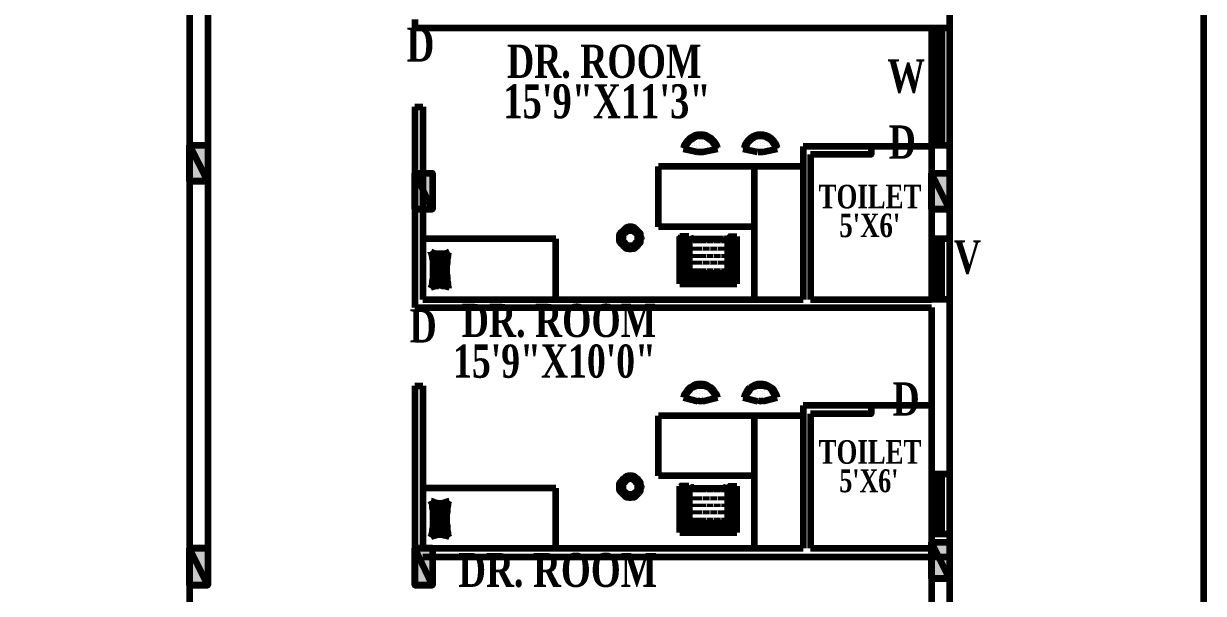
# Model space of a CAD drawing. Header units: inches. Extents: x -171 to -23, y 25 to 224.
# Drawn here: x -83.69 to -34.88, y 94.55 to 118.13 of the extents above; entities that cross this region are included whole.
import ezdxf

# ---------------------------------------------------------------- set-up
doc = ezdxf.new("R2010")
doc.units = ezdxf.units.IN
doc.header["$MEASUREMENT"] = 0
for name, color, linetype, lineweight in [('H', 7, 'CONTINUOUS', 100), ('P', 250, 'CONTINUOUS', 100), ('Text', 250, 'CONTINUOUS', 100)]:
    doc.layers.add(name, color=color, linetype=linetype, lineweight=lineweight)
doc.styles.get("Standard").update_dxf_attribs({"font": 'txt', "width": 0.75})

msp = doc.modelspace()

# ---------------------------------------------------------------- hatches: boundary and pattern name
at = {"layer": 'H', "linetype": 'Continuous'}
for points in [[(-76.062, 111.604), (-76.826, 113.101), (-76.826, 111.604), (-76.062, 111.604), (-76.826, 113.101), (-76.062, 113.101)], [(-66.775, 110.443), (-67.509, 111.94), (-67.509, 110.443), (-66.775, 110.443), (-67.509, 111.94), (-66.775, 111.94)], [(-45.391, 110.443), (-46.124, 111.94), (-46.124, 110.443), (-45.391, 110.443), (-46.124, 111.94), (-45.391, 111.94)], [(-45.391, 95.169), (-46.124, 96.666), (-46.124, 95.169), (-45.391, 95.169), (-46.124, 96.666), (-45.391, 96.666)], [(-76.062, 94.894), (-76.826, 96.421), (-76.826, 94.894), (-76.062, 94.894), (-76.826, 96.421), (-76.062, 96.421)], [(-76.062, 94.894), (-76.826, 96.421), (-76.826, 94.894), (-76.062, 94.894), (-76.826, 96.421), (-76.062, 96.421)], [(-66.775, 94.894), (-67.509, 96.421), (-67.509, 94.894), (-66.775, 94.894), (-67.509, 96.421), (-66.775, 96.421)], [(-66.775, 94.894), (-67.509, 96.421), (-67.509, 94.894), (-66.775, 94.894), (-67.509, 96.421), (-66.775, 96.421)]]:
    msp.add_hatch(color=1, dxfattribs=at).paths.add_polyline_path(points)

# ---------------------------------------------------------------- linework, layer by layer
at = {"layer": 'P', "color": 0, "linetype": 'Continuous'}
for points in [[(-34.882, 224.39), (-34.882, 24.693), (-170.763, 24.693), (-170.763, 224.39)], [(-45.391, 175.481), (-45.391, 95.169)], [(-76.826, 161.032), (-76.826, 87.195)], [(-76.062, 126.267), (-76.062, 113.101)], [(-67.509, 118.294), (-67.509, 117.958)], [(-67.509, 117.958), (-46.124, 117.958)], [(-46.124, 117.958), (-46.124, 106.716)], [(-46.124, 117.958), (-45.391, 117.958)], [(-45.849, 117.958), (-45.849, 113.101)], [(-45.849, 117.958), (-45.849, 116.278)], [(-45.697, 117.958), (-45.697, 113.101)], [(-45.697, 117.958), (-45.697, 116.278)], [(-67.509, 114.689), (-67.172, 114.689)], [(-67.509, 114.689), (-67.509, 106.716), (-67.509, 106.38)], [(-67.172, 114.689), (-67.172, 106.716)], [(-54.984, 112.979), (-55.014, 113.101), (-55.075, 113.192), (-55.167, 113.284), (-55.228, 113.376), (-55.35, 113.437), (-55.442, 113.498), (-55.564, 113.529), (-55.686, 113.529), (-55.808, 113.529), (-55.931, 113.498), (-56.022, 113.437), (-56.144, 113.376), (-56.205, 113.284), (-56.297, 113.192), (-56.358, 113.101), (-56.389, 112.979)], [(-55.045, 112.948), (-55.075, 113.07), (-55.136, 113.162), (-55.197, 113.254), (-55.289, 113.315), (-55.381, 113.376), (-55.472, 113.437), (-55.564, 113.467), (-55.686, 113.467), (-55.808, 113.467), (-55.9, 113.437), (-55.992, 113.376), (-56.083, 113.315), (-56.175, 113.254), (-56.236, 113.162), (-56.297, 113.07), (-56.328, 112.948)], [(-56.144, 113.254), (-56.144, 113.254)], [(-56.022, 113.315), (-56.022, 113.315)], [(-55.931, 113.376), (-55.931, 113.376)], [(-55.931, 113.254), (-55.931, 113.254)], [(-55.839, 113.406), (-55.839, 113.406)], [(-55.839, 113.315), (-55.839, 113.315)], [(-55.717, 113.376), (-55.717, 113.376)], [(-55.717, 113.254), (-55.717, 113.254)], [(-55.594, 113.406), (-55.594, 113.406)], [(-55.594, 113.315), (-55.594, 113.315)], [(-55.503, 113.376), (-55.503, 113.376)], [(-55.503, 113.254), (-55.503, 113.254)], [(-55.411, 113.315), (-55.411, 113.315)], [(-55.289, 113.254), (-55.289, 113.254)], [(-52.509, 112.979), (-52.54, 113.101), (-52.601, 113.192), (-52.662, 113.284), (-52.753, 113.376), (-52.845, 113.437), (-52.967, 113.498), (-53.089, 113.529), (-53.212, 113.529), (-53.334, 113.529), (-53.426, 113.498), (-53.548, 113.437), (-53.639, 113.376), (-53.731, 113.284), (-53.792, 113.192), (-53.853, 113.101), (-53.884, 112.979)], [(-52.57, 112.948), (-52.601, 113.07), (-52.662, 113.162), (-52.723, 113.254), (-52.784, 113.315), (-52.876, 113.376), (-52.998, 113.437), (-53.089, 113.467), (-53.212, 113.467), (-53.303, 113.467), (-53.426, 113.437), (-53.517, 113.376), (-53.609, 113.315), (-53.67, 113.254), (-53.762, 113.162), (-53.792, 113.07), (-53.823, 112.948)], [(-53.639, 113.254), (-53.639, 113.254)], [(-53.548, 113.315), (-53.548, 113.315)], [(-53.426, 113.376), (-53.426, 113.376)], [(-53.426, 113.254), (-53.426, 113.254)], [(-53.334, 113.406), (-53.334, 113.406)], [(-53.334, 113.315), (-53.334, 113.315)], [(-53.212, 113.376), (-53.212, 113.376)], [(-53.212, 113.254), (-53.212, 113.254)], [(-53.12, 113.406), (-53.12, 113.406)], [(-53.12, 113.315), (-53.12, 113.315)], [(-53.028, 113.376), (-53.028, 113.376)], [(-53.028, 113.254), (-53.028, 113.254)], [(-52.906, 113.315), (-52.906, 113.315)], [(-52.815, 113.254), (-52.815, 113.254)], [(-76.062, 113.101), (-76.062, 95.902)], [(-56.389, 112.948), (-55.808, 112.826)], [(-56.236, 113.101), (-56.236, 113.101)], [(-56.236, 113.009), (-56.236, 113.009)], [(-56.144, 113.162), (-56.144, 113.162)], [(-56.144, 113.07), (-56.144, 113.07)], [(-56.144, 112.948), (-56.144, 112.948)], [(-56.022, 113.223), (-56.022, 113.223)], [(-56.022, 113.101), (-56.022, 113.101)], [(-56.022, 113.009), (-56.022, 113.009)], [(-56.022, 112.887), (-56.022, 112.887)], [(-55.931, 113.162), (-55.931, 113.162)], [(-55.931, 113.07), (-55.931, 113.07)], [(-55.931, 112.948), (-55.931, 112.948)], [(-55.839, 113.223), (-55.839, 113.223)], [(-55.839, 113.101), (-55.839, 113.101)], [(-55.839, 113.009), (-55.839, 113.009)], [(-55.839, 112.887), (-55.839, 112.887)], [(-55.808, 112.826), (-55.686, 112.826), (-55.564, 112.826)], [(-55.717, 113.162), (-55.717, 113.162)], [(-55.717, 113.07), (-55.717, 113.07)], [(-55.717, 112.948), (-55.717, 112.948)], [(-55.717, 112.856), (-55.717, 112.856)], [(-55.594, 113.223), (-55.594, 113.223)], [(-55.594, 113.101), (-55.594, 113.101)], [(-55.594, 113.009), (-55.594, 113.009)], [(-55.594, 112.826), (-54.984, 112.948)], [(-55.594, 112.887), (-55.594, 112.887)], [(-55.503, 113.162), (-55.503, 113.162)], [(-55.503, 113.07), (-55.503, 113.07)], [(-55.503, 112.948), (-55.503, 112.948)], [(-55.503, 112.856), (-55.503, 112.856)], [(-55.411, 113.223), (-55.411, 113.223)], [(-55.411, 113.101), (-55.411, 113.101)], [(-55.411, 113.009), (-55.411, 113.009)], [(-55.411, 112.887), (-55.411, 112.887)], [(-55.289, 113.162), (-55.289, 113.162)], [(-55.289, 113.07), (-55.289, 113.07)], [(-55.289, 112.948), (-55.289, 112.948)], [(-55.197, 113.101), (-55.197, 113.101)], [(-55.197, 113.009), (-55.197, 113.009)], [(-55.106, 112.948), (-55.106, 112.948)], [(-53.914, 112.948), (-53.334, 112.826)], [(-53.731, 113.101), (-53.731, 113.101)], [(-53.731, 113.009), (-53.731, 113.009)], [(-53.639, 113.162), (-53.639, 113.162)], [(-53.639, 113.07), (-53.639, 113.07)], [(-53.639, 112.948), (-53.639, 112.948)], [(-53.548, 113.223), (-53.548, 113.223)], [(-53.548, 113.101), (-53.548, 113.101)], [(-53.548, 113.009), (-53.548, 113.009)], [(-53.548, 112.887), (-53.548, 112.887)], [(-53.426, 113.162), (-53.426, 113.162)], [(-53.426, 113.07), (-53.426, 113.07)], [(-53.426, 112.948), (-53.426, 112.948)], [(-53.334, 113.223), (-53.334, 113.223)], [(-53.334, 113.101), (-53.334, 113.101)], [(-53.334, 113.009), (-53.334, 113.009)], [(-53.334, 112.887), (-53.334, 112.887)], [(-53.303, 112.826), (-53.212, 112.826), (-53.089, 112.826)], [(-53.212, 113.162), (-53.212, 113.162)], [(-53.212, 113.07), (-53.212, 113.07)], [(-53.212, 112.948), (-53.212, 112.948)], [(-53.212, 112.856), (-53.212, 112.856)], [(-53.12, 113.223), (-53.12, 113.223)], [(-53.12, 113.101), (-53.12, 113.101)], [(-53.12, 113.009), (-53.12, 113.009)], [(-53.12, 112.887), (-53.12, 112.887)], [(-53.089, 112.826), (-52.509, 112.948)], [(-53.028, 113.162), (-53.028, 113.162)], [(-53.028, 113.07), (-53.028, 113.07)], [(-53.028, 112.948), (-53.028, 112.948)], [(-53.028, 112.856), (-53.028, 112.856)], [(-52.906, 113.223), (-52.906, 113.223)], [(-52.906, 113.101), (-52.906, 113.101)], [(-52.906, 113.009), (-52.906, 113.009)], [(-52.906, 112.887), (-52.906, 112.887)], [(-52.815, 113.162), (-52.815, 113.162)], [(-52.815, 113.07), (-52.815, 113.07)], [(-52.815, 112.948), (-52.815, 112.948)], [(-52.692, 113.101), (-52.692, 113.101)], [(-52.692, 113.009), (-52.692, 113.009)], [(-52.601, 112.948), (-52.601, 112.948)], [(-46.124, 113.04), (-51.44, 113.04)], [(-51.44, 113.04), (-51.44, 106.716)], [(-48.629, 113.04), (-48.629, 112.704), (-51.134, 112.704)], [(-46.124, 113.101), (-45.391, 113.101)], [(-51.134, 112.704), (-51.134, 106.716)], [(-51.44, 112.215), (-57.427, 112.215)], [(-57.427, 109.71), (-57.427, 112.215)], [(-53.456, 106.716), (-53.456, 112.215)], [(-58.588, 109.71), (-58.68, 109.71), (-58.772, 109.679), (-58.833, 109.618), (-58.894, 109.557), (-58.955, 109.496), (-59.016, 109.435), (-59.046, 109.343), (-59.046, 109.252), (-59.046, 109.16), (-59.016, 109.068), (-58.955, 109.007), (-58.894, 108.946), (-58.833, 108.885), (-58.772, 108.824), (-58.68, 108.824), (-58.588, 108.793), (-58.497, 108.824), (-58.405, 108.824), (-58.344, 108.885), (-58.283, 108.946), (-58.222, 109.007), (-58.161, 109.068), (-58.161, 109.16), (-58.13, 109.252), (-58.161, 109.343), (-58.161, 109.435), (-58.222, 109.496), (-58.283, 109.557), (-58.344, 109.618), (-58.405, 109.679), (-58.497, 109.71), (-58.588, 109.71)], [(-58.588, 109.557), (-58.71, 109.557), (-58.802, 109.466), (-58.894, 109.374), (-58.894, 109.252), (-58.894, 109.129), (-58.802, 109.038), (-58.71, 108.946), (-58.588, 108.946), (-58.466, 108.946), (-58.374, 109.038), (-58.283, 109.129), (-58.283, 109.252), (-58.283, 109.374), (-58.374, 109.466), (-58.466, 109.557), (-58.588, 109.557)], [(-53.456, 109.71), (-57.427, 109.71)], [(-61.674, 109.221), (-67.172, 109.221)], [(-61.674, 106.716), (-61.674, 109.221)], [(-56.541, 107.358), (-56.541, 109.313)], [(-56.175, 109.313), (-56.541, 109.313)], [(-56.175, 107.724), (-56.175, 109.313)], [(-55.961, 109.252), (-56.053, 109.221), (-56.114, 109.191), (-56.144, 109.129), (-56.144, 109.068)], [(-56.144, 107.785), (-56.144, 109.038)], [(-55.992, 109.221), (-54.739, 109.221)], [(-54.922, 109.221), (-54.739, 109.221)], [(-54.556, 109.068), (-54.556, 109.129), (-54.617, 109.191), (-54.678, 109.221), (-54.739, 109.252)], [(-54.556, 107.785), (-54.556, 109.038)], [(-54.525, 107.724), (-54.525, 109.313)], [(-54.525, 109.313), (-54.189, 109.313)], [(-54.189, 107.358), (-54.189, 109.313)], [(-45.391, 109.221), (-46.124, 109.221)], [(-45.849, 106.716), (-45.849, 109.221)], [(-45.697, 106.716), (-45.697, 109.221)], [(-66.836, 108.702), (-66.745, 108.641), (-66.653, 108.61), (-66.562, 108.61), (-66.47, 108.61), (-66.378, 108.61), (-66.287, 108.61), (-66.164, 108.641), (-66.073, 108.702)], [(-66.836, 108.641), (-66.836, 108.671)], [(-66.836, 107.174), (-66.806, 107.266), (-66.775, 107.358), (-66.775, 107.48), (-66.745, 107.572), (-66.745, 107.663), (-66.745, 107.755), (-66.745, 107.846), (-66.745, 107.938), (-66.745, 108.03), (-66.745, 108.121), (-66.745, 108.213), (-66.745, 108.305), (-66.775, 108.396), (-66.775, 108.488), (-66.806, 108.58), (-66.836, 108.671)], [(-66.836, 108.549), (-66.714, 108.641)], [(-66.806, 108.396), (-66.592, 108.61)], [(-66.775, 107.999), (-66.103, 108.641)], [(-66.775, 108.152), (-66.287, 108.61)], [(-66.775, 108.274), (-66.439, 108.61)], [(-66.775, 107.846), (-66.134, 108.457)], [(-66.103, 108.671), (-66.134, 108.58), (-66.134, 108.488), (-66.164, 108.396), (-66.164, 108.305), (-66.164, 108.213), (-66.195, 108.121), (-66.195, 108.03), (-66.195, 107.938), (-66.195, 107.846), (-66.195, 107.755), (-66.164, 107.663), (-66.164, 107.572), (-66.164, 107.48), (-66.134, 107.358), (-66.134, 107.266), (-66.103, 107.174)], [(-66.806, 107.358), (-66.195, 107.999)], [(-66.775, 107.694), (-66.164, 108.305)], [(-66.775, 107.541), (-66.164, 108.152)], [(-66.836, 107.174), (-66.195, 107.846)], [(-66.623, 107.235), (-66.164, 107.694)], [(-66.47, 107.266), (-66.164, 107.572)], [(-66.317, 107.266), (-66.134, 107.449)], [(-56.175, 107.724), (-54.525, 107.724)], [(-54.556, 107.785), (-56.144, 107.785)], [(-66.073, 107.205), (-66.164, 107.235), (-66.287, 107.266), (-66.378, 107.266), (-66.47, 107.297), (-66.562, 107.266), (-66.653, 107.266), (-66.745, 107.235), (-66.836, 107.205)], [(-66.225, 107.205), (-66.134, 107.297)], [(-66.103, 107.174), (-66.103, 107.205)], [(-56.541, 107.358), (-54.189, 107.358)], [(-67.172, 106.716), (-51.44, 106.716)], [(-51.134, 106.716), (-46.124, 106.716)], [(-45.391, 106.716), (-46.124, 106.716)], [(-67.509, 106.38), (-46.124, 106.38)], [(-46.124, 106.38), (-46.124, 87.012)], [(-67.509, 103.142), (-67.172, 103.142)], [(-67.509, 103.142), (-67.509, 96.421)], [(-67.172, 103.142), (-67.172, 96.421)], [(-54.984, 102.653), (-55.014, 102.775), (-55.075, 102.867), (-55.167, 102.989), (-55.228, 103.05), (-55.35, 103.111), (-55.442, 103.172), (-55.564, 103.203), (-55.686, 103.203), (-55.808, 103.203), (-55.931, 103.172), (-56.022, 103.111), (-56.144, 103.05), (-56.205, 102.989), (-56.297, 102.867), (-56.358, 102.775), (-56.389, 102.653)], [(-55.045, 102.653), (-55.075, 102.745), (-55.136, 102.836), (-55.197, 102.928), (-55.289, 103.02), (-55.381, 103.081), (-55.472, 103.111), (-55.564, 103.142), (-55.686, 103.142), (-55.808, 103.142), (-55.9, 103.111), (-55.992, 103.081), (-56.083, 103.02), (-56.175, 102.928), (-56.236, 102.836), (-56.297, 102.745), (-56.328, 102.653)], [(-56.022, 103.02), (-56.022, 103.02)], [(-55.931, 103.05), (-55.931, 103.05)], [(-55.839, 103.111), (-55.839, 103.111)], [(-55.839, 103.02), (-55.839, 103.02)], [(-55.717, 103.05), (-55.717, 103.05)], [(-55.594, 103.111), (-55.594, 103.111)], [(-55.594, 103.02), (-55.594, 103.02)], [(-55.503, 103.05), (-55.503, 103.05)], [(-55.411, 103.02), (-55.411, 103.02)], [(-52.509, 102.653), (-52.54, 102.775), (-52.601, 102.867), (-52.662, 102.989), (-52.753, 103.05), (-52.845, 103.111), (-52.967, 103.172), (-53.089, 103.203), (-53.212, 103.203), (-53.334, 103.203), (-53.426, 103.172), (-53.548, 103.111), (-53.639, 103.05), (-53.731, 102.989), (-53.792, 102.867), (-53.853, 102.775), (-53.884, 102.653)], [(-52.57, 102.653), (-52.601, 102.745), (-52.662, 102.836), (-52.723, 102.928), (-52.784, 103.02), (-52.876, 103.081), (-52.998, 103.111), (-53.089, 103.142), (-53.212, 103.142), (-53.303, 103.142), (-53.426, 103.111), (-53.517, 103.081), (-53.609, 103.02), (-53.67, 102.928), (-53.762, 102.836), (-53.792, 102.745), (-53.823, 102.653)], [(-53.548, 103.02), (-53.548, 103.02)], [(-53.426, 103.05), (-53.426, 103.05)], [(-53.334, 103.111), (-53.334, 103.111)], [(-53.334, 103.02), (-53.334, 103.02)], [(-53.212, 103.05), (-53.212, 103.05)], [(-53.12, 103.111), (-53.12, 103.111)], [(-53.12, 103.02), (-53.12, 103.02)], [(-53.028, 103.05), (-53.028, 103.05)], [(-52.906, 103.02), (-52.906, 103.02)], [(-56.389, 102.653), (-55.808, 102.5)], [(-56.236, 102.806), (-56.236, 102.806)], [(-56.236, 102.684), (-56.236, 102.684)], [(-56.144, 102.959), (-56.144, 102.959)], [(-56.144, 102.836), (-56.144, 102.836)], [(-56.144, 102.745), (-56.144, 102.745)], [(-56.144, 102.653), (-56.144, 102.653)], [(-56.022, 102.898), (-56.022, 102.898)], [(-56.022, 102.806), (-56.022, 102.806)], [(-56.022, 102.684), (-56.022, 102.684)], [(-56.022, 102.592), (-56.022, 102.592)], [(-55.931, 102.959), (-55.931, 102.959)], [(-55.931, 102.836), (-55.931, 102.836)], [(-55.931, 102.745), (-55.931, 102.745)], [(-55.931, 102.653), (-55.931, 102.653)], [(-55.839, 102.898), (-55.839, 102.898)], [(-55.839, 102.806), (-55.839, 102.806)], [(-55.839, 102.684), (-55.839, 102.684)], [(-55.839, 102.592), (-55.839, 102.592)], [(-55.808, 102.531), (-55.686, 102.5), (-55.564, 102.531)], [(-55.717, 102.959), (-55.717, 102.959)], [(-55.717, 102.836), (-55.717, 102.836)], [(-55.717, 102.745), (-55.717, 102.745)], [(-55.717, 102.653), (-55.717, 102.653)], [(-55.717, 102.531), (-55.717, 102.531)], [(-55.594, 102.898), (-55.594, 102.898)], [(-55.594, 102.806), (-55.594, 102.806)], [(-55.594, 102.684), (-55.594, 102.684)], [(-55.594, 102.5), (-54.984, 102.653)], [(-55.594, 102.592), (-55.594, 102.592)], [(-55.503, 102.959), (-55.503, 102.959)], [(-55.503, 102.836), (-55.503, 102.836)], [(-55.503, 102.745), (-55.503, 102.745)], [(-55.503, 102.653), (-55.503, 102.653)], [(-55.503, 102.531), (-55.503, 102.531)], [(-55.411, 102.898), (-55.411, 102.898)], [(-55.411, 102.806), (-55.411, 102.806)], [(-55.411, 102.684), (-55.411, 102.684)], [(-55.411, 102.592), (-55.411, 102.592)], [(-55.289, 102.959), (-55.289, 102.959)], [(-55.289, 102.836), (-55.289, 102.836)], [(-55.289, 102.745), (-55.289, 102.745)], [(-55.289, 102.653), (-55.289, 102.653)], [(-55.197, 102.806), (-55.197, 102.806)], [(-55.197, 102.684), (-55.197, 102.684)], [(-55.106, 102.653), (-55.106, 102.653)], [(-53.914, 102.653), (-53.334, 102.5)], [(-53.731, 102.806), (-53.731, 102.806)], [(-53.731, 102.684), (-53.731, 102.684)], [(-53.639, 102.959), (-53.639, 102.959)], [(-53.639, 102.836), (-53.639, 102.836)], [(-53.639, 102.745), (-53.639, 102.745)], [(-53.639, 102.653), (-53.639, 102.653)], [(-53.548, 102.898), (-53.548, 102.898)], [(-53.548, 102.806), (-53.548, 102.806)], [(-53.548, 102.684), (-53.548, 102.684)], [(-53.548, 102.592), (-53.548, 102.592)], [(-53.426, 102.959), (-53.426, 102.959)], [(-53.426, 102.836), (-53.426, 102.836)], [(-53.426, 102.745), (-53.426, 102.745)], [(-53.426, 102.653), (-53.426, 102.653)], [(-53.334, 102.898), (-53.334, 102.898)], [(-53.334, 102.806), (-53.334, 102.806)], [(-53.334, 102.684), (-53.334, 102.684)], [(-53.334, 102.592), (-53.334, 102.592)], [(-53.303, 102.531), (-53.212, 102.5), (-53.089, 102.531)], [(-53.212, 102.959), (-53.212, 102.959)], [(-53.212, 102.836), (-53.212, 102.836)], [(-53.212, 102.745), (-53.212, 102.745)], [(-53.212, 102.653), (-53.212, 102.653)], [(-53.212, 102.531), (-53.212, 102.531)], [(-53.12, 102.898), (-53.12, 102.898)], [(-53.12, 102.806), (-53.12, 102.806)], [(-53.12, 102.684), (-53.12, 102.684)], [(-53.12, 102.592), (-53.12, 102.592)], [(-53.089, 102.5), (-52.509, 102.653)], [(-53.028, 102.959), (-53.028, 102.959)], [(-53.028, 102.836), (-53.028, 102.836)], [(-53.028, 102.745), (-53.028, 102.745)], [(-53.028, 102.653), (-53.028, 102.653)], [(-53.028, 102.531), (-53.028, 102.531)], [(-52.906, 102.898), (-52.906, 102.898)], [(-52.906, 102.806), (-52.906, 102.806)], [(-52.906, 102.684), (-52.906, 102.684)], [(-52.906, 102.592), (-52.906, 102.592)], [(-52.815, 102.959), (-52.815, 102.959)], [(-52.815, 102.836), (-52.815, 102.836)], [(-52.815, 102.745), (-52.815, 102.745)], [(-52.815, 102.653), (-52.815, 102.653)], [(-52.692, 102.806), (-52.692, 102.806)], [(-52.692, 102.684), (-52.692, 102.684)], [(-52.601, 102.653), (-52.601, 102.653)], [(-46.124, 102.317), (-51.44, 102.317)], [(-51.44, 102.317), (-51.44, 96.421)], [(-48.629, 102.317), (-48.629, 101.981), (-51.134, 101.981)], [(-51.44, 101.889), (-57.427, 101.889)], [(-57.427, 99.415), (-57.427, 101.889)], [(-53.456, 96.421), (-53.456, 101.889)], [(-51.134, 101.981), (-51.134, 96.421)], [(-58.588, 99.415), (-58.68, 99.415), (-58.772, 99.384), (-58.833, 99.323), (-58.894, 99.293), (-58.955, 99.201), (-59.016, 99.14), (-59.046, 99.048), (-59.046, 98.957), (-59.046, 98.865), (-59.016, 98.773), (-58.955, 98.712), (-58.894, 98.651), (-58.833, 98.59), (-58.772, 98.529), (-58.68, 98.529), (-58.588, 98.499), (-58.497, 98.529), (-58.405, 98.529), (-58.344, 98.59), (-58.283, 98.651), (-58.222, 98.712), (-58.161, 98.773), (-58.161, 98.865), (-58.13, 98.957), (-58.161, 99.048), (-58.161, 99.14), (-58.222, 99.201), (-58.283, 99.293), (-58.344, 99.323), (-58.405, 99.384), (-58.497, 99.415), (-58.588, 99.415)], [(-58.588, 99.293), (-58.71, 99.262), (-58.802, 99.171), (-58.894, 99.079), (-58.894, 98.957), (-58.894, 98.835), (-58.802, 98.743), (-58.71, 98.651), (-58.588, 98.651), (-58.466, 98.651), (-58.374, 98.743), (-58.283, 98.835), (-58.283, 98.957), (-58.283, 99.079), (-58.374, 99.171), (-58.466, 99.262), (-58.588, 99.293)], [(-53.456, 99.415), (-57.427, 99.415)], [(-45.391, 99.476), (-46.124, 99.476)], [(-45.849, 97.002), (-45.849, 99.476)], [(-45.697, 97.002), (-45.697, 99.476)], [(-61.674, 98.896), (-67.172, 98.896)], [(-61.674, 96.421), (-61.674, 98.896)], [(-56.541, 97.063), (-56.541, 98.987)], [(-56.175, 98.987), (-56.541, 98.987)], [(-56.175, 97.399), (-56.175, 98.987)], [(-55.961, 98.926), (-56.053, 98.926), (-56.114, 98.865), (-56.144, 98.804), (-56.144, 98.743)], [(-56.144, 97.46), (-56.144, 98.743)], [(-55.992, 98.896), (-54.739, 98.896)], [(-54.922, 98.896), (-54.739, 98.896)], [(-54.556, 98.743), (-54.556, 98.804), (-54.617, 98.865), (-54.678, 98.926), (-54.739, 98.926)], [(-54.556, 97.46), (-54.556, 98.743)], [(-54.525, 97.399), (-54.525, 98.987)], [(-54.525, 98.987), (-54.189, 98.987)], [(-54.189, 97.063), (-54.189, 98.987)], [(-66.836, 98.376), (-66.745, 98.346), (-66.653, 98.315), (-66.562, 98.285), (-66.47, 98.285), (-66.378, 98.285), (-66.287, 98.315), (-66.164, 98.346), (-66.073, 98.376)], [(-66.836, 96.879), (-66.806, 96.971), (-66.775, 97.093), (-66.775, 97.185), (-66.745, 97.277), (-66.745, 97.368), (-66.745, 97.46), (-66.745, 97.552), (-66.745, 97.643), (-66.745, 97.735), (-66.745, 97.826), (-66.745, 97.918), (-66.745, 98.01), (-66.775, 98.101), (-66.775, 98.193), (-66.806, 98.285), (-66.836, 98.376)], [(-66.836, 98.346), (-66.836, 98.346)], [(-66.836, 98.224), (-66.714, 98.315)], [(-66.806, 98.101), (-66.592, 98.285)], [(-66.775, 97.704), (-66.103, 98.346)], [(-66.775, 97.826), (-66.287, 98.315)], [(-66.775, 97.949), (-66.439, 98.285)], [(-66.775, 97.552), (-66.134, 98.162)], [(-66.103, 98.376), (-66.134, 98.285), (-66.134, 98.193), (-66.164, 98.101), (-66.164, 98.01), (-66.164, 97.918), (-66.195, 97.826), (-66.195, 97.735), (-66.195, 97.643), (-66.195, 97.552), (-66.195, 97.46), (-66.164, 97.368), (-66.164, 97.277), (-66.164, 97.185), (-66.134, 97.093), (-66.134, 96.971), (-66.103, 96.879)], [(-66.806, 97.063), (-66.195, 97.674)], [(-66.775, 97.399), (-66.164, 98.01)], [(-66.775, 97.215), (-66.164, 97.826)], [(-66.836, 96.879), (-66.195, 97.552)], [(-66.623, 96.941), (-66.164, 97.399)], [(-66.47, 96.941), (-66.164, 97.246)], [(-66.317, 96.941), (-66.134, 97.124)], [(-56.175, 97.399), (-54.525, 97.399)], [(-54.556, 97.46), (-56.144, 97.46)], [(-66.073, 96.879), (-66.164, 96.91), (-66.287, 96.941), (-66.378, 96.971), (-66.47, 96.971), (-66.562, 96.971), (-66.653, 96.941), (-66.745, 96.91), (-66.836, 96.879)], [(-66.225, 96.91), (-66.134, 97.002)], [(-66.103, 96.879), (-66.103, 96.879)], [(-56.541, 97.063), (-54.189, 97.063)], [(-45.391, 97.002), (-46.124, 97.002)], [(-67.509, 96.421), (-51.44, 96.421)], [(-66.775, 96.421), (-67.509, 96.421), (-66.775, 96.421)], [(-51.134, 96.421), (-46.124, 96.421)], [(-67.172, 96.055), (-45.391, 96.055)], [(-45.391, 95.169), (-45.391, 55.761)]]:
    msp.add_lwpolyline(points, dxfattribs=at)
at = {"layer": 'P', "color": 1, "linetype": 'Continuous'}
for points in [[(-76.826, 111.604), (-76.062, 111.604), (-76.826, 113.101), (-76.826, 111.604)], [(-76.062, 111.604), (-76.826, 113.101), (-76.062, 113.101), (-76.062, 111.604)], [(-76.826, 113.101), (-76.062, 113.101), (-76.062, 111.604), (-76.826, 111.604), (-76.826, 113.101)], [(-67.509, 110.443), (-66.775, 110.443), (-67.509, 111.94), (-67.509, 110.443)], [(-66.775, 110.443), (-67.509, 111.94), (-66.775, 111.94), (-66.775, 110.443)], [(-67.509, 111.94), (-66.775, 111.94), (-66.775, 110.443), (-67.509, 110.443), (-67.509, 111.94)], [(-46.124, 110.443), (-45.391, 110.443), (-46.124, 111.94), (-46.124, 110.443)], [(-45.391, 110.443), (-46.124, 111.94), (-45.391, 111.94), (-45.391, 110.443)], [(-46.124, 111.94), (-45.391, 111.94), (-45.391, 110.443), (-46.124, 110.443), (-46.124, 111.94)], [(-46.124, 95.169), (-45.391, 95.169), (-46.124, 96.666), (-46.124, 95.169)], [(-45.391, 95.169), (-46.124, 96.666), (-45.391, 96.666), (-45.391, 95.169)], [(-46.124, 96.666), (-45.391, 96.666), (-45.391, 95.169), (-46.124, 95.169), (-46.124, 96.666)], [(-76.826, 96.421), (-76.062, 96.421)], [(-76.826, 94.894), (-76.062, 94.894), (-76.826, 96.421), (-76.826, 94.894)], [(-76.062, 94.894), (-76.826, 96.421), (-76.062, 96.421), (-76.062, 94.894)], [(-76.062, 96.421), (-76.826, 96.421), (-76.062, 96.421), (-76.062, 94.894), (-76.826, 94.894), (-76.826, 96.421)], [(-76.826, 94.894), (-76.062, 94.894), (-76.826, 96.421), (-76.826, 94.894)], [(-76.062, 94.894), (-76.826, 96.421), (-76.062, 96.421), (-76.062, 94.894)], [(-76.826, 96.421), (-76.062, 96.421), (-76.062, 94.894), (-76.826, 94.894), (-76.826, 96.421)], [(-67.509, 94.894), (-66.775, 94.894), (-67.509, 96.421), (-67.509, 94.894)], [(-66.775, 94.894), (-67.509, 96.421), (-66.775, 96.421), (-66.775, 94.894)], [(-67.509, 96.421), (-66.775, 96.421), (-66.775, 94.894), (-67.509, 94.894), (-67.509, 96.421)], [(-67.509, 94.894), (-66.775, 94.894), (-67.509, 96.421), (-67.509, 94.894)], [(-66.775, 94.894), (-67.509, 96.421), (-66.775, 96.421), (-66.775, 94.894)], [(-67.509, 96.421), (-66.775, 96.421), (-66.775, 94.894), (-67.509, 94.894), (-67.509, 96.421)]]:
    msp.add_lwpolyline(points, dxfattribs=at)
at = {"layer": 'P', "color": 6, "linetype": 'Continuous'}
for points in [[(-56.48, 109.313), (-56.541, 109.252)], [(-56.175, 109.282), (-56.541, 108.946)], [(-56.175, 109.099), (-56.541, 108.763)], [(-54.464, 109.313), (-54.525, 109.252)], [(-54.189, 109.252), (-54.525, 108.885)], [(-54.189, 109.099), (-54.525, 108.732)], [(-56.175, 108.793), (-56.541, 108.427)], [(-56.175, 108.61), (-56.541, 108.244)], [(-54.189, 108.763), (-54.525, 108.396)], [(-54.189, 108.58), (-54.525, 108.244)], [(-56.175, 108.274), (-56.541, 107.908)], [(-56.175, 108.091), (-56.541, 107.755)], [(-54.189, 108.091), (-54.892, 107.358)], [(-54.189, 108.244), (-54.525, 107.877)], [(-56.175, 107.755), (-56.541, 107.388)], [(-56.053, 107.724), (-56.389, 107.358)], [(-55.717, 107.724), (-56.083, 107.358)], [(-55.533, 107.724), (-55.9, 107.358)], [(-55.228, 107.724), (-55.564, 107.358)], [(-55.045, 107.724), (-55.381, 107.358)], [(-54.709, 107.724), (-55.045, 107.358)], [(-54.189, 107.755), (-54.556, 107.358)], [(-54.189, 107.572), (-54.373, 107.358)], [(-56.48, 98.987), (-56.541, 98.957)], [(-56.175, 98.957), (-56.541, 98.621)], [(-56.175, 98.804), (-56.541, 98.437)], [(-54.464, 98.987), (-54.525, 98.926)], [(-54.189, 98.957), (-54.525, 98.59)], [(-54.189, 98.773), (-54.525, 98.407)], [(-56.175, 98.468), (-56.541, 98.101)], [(-56.175, 98.285), (-56.541, 97.949)], [(-54.189, 98.437), (-54.525, 98.101)], [(-54.189, 98.254), (-54.525, 97.918)], [(-56.175, 97.949), (-56.541, 97.613)], [(-56.175, 97.796), (-56.541, 97.429)], [(-54.189, 97.765), (-54.892, 97.063)], [(-54.189, 97.949), (-54.525, 97.552)], [(-56.175, 97.46), (-56.541, 97.093)], [(-56.053, 97.399), (-56.389, 97.063)], [(-55.717, 97.399), (-56.083, 97.063)], [(-55.533, 97.399), (-55.9, 97.063)], [(-55.228, 97.399), (-55.564, 97.063)], [(-55.045, 97.399), (-55.381, 97.063)], [(-54.709, 97.399), (-55.045, 97.063)], [(-54.189, 97.429), (-54.556, 97.063)], [(-54.189, 97.246), (-54.373, 97.063)]]:
    msp.add_lwpolyline(points, dxfattribs=at)
at = {"layer": 'P', "color": 5, "linetype": 'Continuous'}
for points in [[(-56.022, 109.191), (-56.022, 109.191)], [(-56.022, 109.038), (-56.022, 109.038)], [(-56.022, 108.732), (-56.022, 108.885)], [(-55.869, 109.038), (-55.869, 109.191)], [(-55.869, 108.885), (-55.869, 108.885)], [(-55.747, 109.191), (-55.747, 109.191)], [(-55.747, 109.038), (-55.747, 109.038)], [(-55.747, 108.732), (-55.747, 108.885)], [(-55.594, 109.038), (-55.594, 109.191)], [(-55.594, 108.885), (-55.594, 108.885)], [(-55.442, 109.191), (-55.442, 109.191)], [(-55.442, 109.038), (-55.442, 109.038)], [(-55.442, 108.732), (-55.442, 108.885)], [(-55.289, 109.038), (-55.289, 109.191)], [(-55.289, 108.885), (-55.289, 108.885)], [(-55.136, 109.191), (-55.136, 109.191)], [(-55.136, 109.038), (-55.136, 109.038)], [(-55.136, 108.732), (-55.136, 108.885)], [(-54.984, 109.038), (-54.984, 109.191)], [(-54.984, 108.885), (-54.984, 108.885)], [(-54.831, 109.191), (-54.831, 109.191)], [(-54.831, 109.038), (-54.831, 109.038)], [(-54.831, 108.732), (-54.831, 108.885)], [(-54.678, 109.038), (-54.678, 109.191)], [(-54.678, 108.885), (-54.678, 108.885)], [(-56.022, 108.58), (-56.022, 108.58)], [(-56.022, 108.427), (-56.022, 108.427)], [(-55.869, 108.732), (-55.869, 108.732)], [(-55.869, 108.427), (-55.869, 108.58)], [(-55.747, 108.58), (-55.747, 108.58)], [(-55.747, 108.427), (-55.747, 108.427)], [(-55.594, 108.732), (-55.594, 108.732)], [(-55.594, 108.427), (-55.594, 108.58)], [(-55.442, 108.58), (-55.442, 108.58)], [(-55.442, 108.427), (-55.442, 108.427)], [(-55.289, 108.732), (-55.289, 108.732)], [(-55.289, 108.427), (-55.289, 108.58)], [(-55.136, 108.58), (-55.136, 108.58)], [(-55.136, 108.427), (-55.136, 108.427)], [(-54.984, 108.732), (-54.984, 108.732)], [(-54.984, 108.427), (-54.984, 108.58)], [(-54.831, 108.58), (-54.831, 108.58)], [(-54.831, 108.427), (-54.831, 108.427)], [(-54.678, 108.732), (-54.678, 108.732)], [(-54.678, 108.427), (-54.678, 108.58)], [(-56.022, 108.152), (-56.022, 108.305)], [(-56.022, 107.999), (-56.022, 107.999)], [(-55.869, 108.305), (-55.869, 108.305)], [(-55.869, 108.152), (-55.869, 108.152)], [(-55.869, 107.846), (-55.869, 107.999)], [(-55.747, 108.152), (-55.747, 108.305)], [(-55.747, 107.999), (-55.747, 107.999)], [(-55.594, 108.305), (-55.594, 108.305)], [(-55.594, 108.152), (-55.594, 108.152)], [(-55.594, 107.846), (-55.594, 107.999)], [(-55.442, 108.152), (-55.442, 108.305)], [(-55.442, 107.999), (-55.442, 107.999)], [(-55.289, 108.305), (-55.289, 108.305)], [(-55.289, 108.152), (-55.289, 108.152)], [(-55.289, 107.846), (-55.289, 107.999)], [(-55.136, 108.152), (-55.136, 108.305)], [(-55.136, 107.999), (-55.136, 107.999)], [(-54.984, 108.305), (-54.984, 108.305)], [(-54.984, 108.152), (-54.984, 108.152)], [(-54.984, 107.846), (-54.984, 107.999)], [(-54.831, 108.152), (-54.831, 108.305)], [(-54.831, 107.999), (-54.831, 107.999)], [(-54.678, 108.305), (-54.678, 108.305)], [(-54.678, 108.152), (-54.678, 108.152)], [(-54.678, 107.846), (-54.678, 107.999)], [(-56.022, 107.846), (-56.022, 107.846)], [(-55.747, 107.846), (-55.747, 107.846)], [(-55.442, 107.846), (-55.442, 107.846)], [(-55.136, 107.846), (-55.136, 107.846)], [(-54.831, 107.846), (-54.831, 107.846)], [(-56.022, 98.896), (-56.022, 98.896)], [(-56.022, 98.743), (-56.022, 98.743)], [(-55.869, 98.743), (-55.869, 98.896)], [(-55.747, 98.896), (-55.747, 98.896)], [(-55.747, 98.743), (-55.747, 98.743)], [(-55.594, 98.743), (-55.594, 98.896)], [(-55.442, 98.896), (-55.442, 98.896)], [(-55.442, 98.743), (-55.442, 98.743)], [(-55.289, 98.743), (-55.289, 98.896)], [(-55.136, 98.896), (-55.136, 98.896)], [(-55.136, 98.743), (-55.136, 98.743)], [(-54.984, 98.743), (-54.984, 98.896)], [(-54.831, 98.896), (-54.831, 98.896)], [(-54.831, 98.743), (-54.831, 98.743)], [(-54.678, 98.743), (-54.678, 98.896)], [(-56.022, 98.407), (-56.022, 98.56)], [(-56.022, 98.254), (-56.022, 98.254)], [(-56.022, 98.132), (-56.022, 98.132)], [(-55.869, 98.56), (-55.869, 98.56)], [(-55.869, 98.407), (-55.869, 98.407)], [(-55.869, 98.132), (-55.869, 98.254)], [(-55.747, 98.407), (-55.747, 98.56)], [(-55.747, 98.254), (-55.747, 98.254)], [(-55.747, 98.132), (-55.747, 98.132)], [(-55.594, 98.56), (-55.594, 98.56)], [(-55.594, 98.407), (-55.594, 98.407)], [(-55.594, 98.132), (-55.594, 98.254)], [(-55.442, 98.407), (-55.442, 98.56)], [(-55.442, 98.254), (-55.442, 98.254)], [(-55.442, 98.132), (-55.442, 98.132)], [(-55.289, 98.56), (-55.289, 98.56)], [(-55.289, 98.407), (-55.289, 98.407)], [(-55.289, 98.132), (-55.289, 98.254)], [(-55.136, 98.407), (-55.136, 98.56)], [(-55.136, 98.254), (-55.136, 98.254)], [(-55.136, 98.132), (-55.136, 98.132)], [(-54.984, 98.56), (-54.984, 98.56)], [(-54.984, 98.407), (-54.984, 98.407)], [(-54.984, 98.132), (-54.984, 98.254)], [(-54.831, 98.407), (-54.831, 98.56)], [(-54.831, 98.254), (-54.831, 98.254)], [(-54.831, 98.132), (-54.831, 98.132)], [(-54.678, 98.56), (-54.678, 98.56)], [(-54.678, 98.407), (-54.678, 98.407)], [(-54.678, 98.132), (-54.678, 98.254)], [(-56.022, 97.826), (-56.022, 97.979)], [(-56.022, 97.674), (-56.022, 97.674)], [(-55.869, 97.979), (-55.869, 97.979)], [(-55.869, 97.826), (-55.869, 97.826)], [(-55.869, 97.521), (-55.869, 97.674)], [(-55.747, 97.826), (-55.747, 97.979)], [(-55.747, 97.674), (-55.747, 97.674)], [(-55.594, 97.979), (-55.594, 97.979)], [(-55.594, 97.826), (-55.594, 97.826)], [(-55.594, 97.521), (-55.594, 97.674)], [(-55.442, 97.826), (-55.442, 97.979)], [(-55.442, 97.674), (-55.442, 97.674)], [(-55.289, 97.979), (-55.289, 97.979)], [(-55.289, 97.826), (-55.289, 97.826)], [(-55.289, 97.521), (-55.289, 97.674)], [(-55.136, 97.826), (-55.136, 97.979)], [(-55.136, 97.674), (-55.136, 97.674)], [(-54.984, 97.979), (-54.984, 97.979)], [(-54.984, 97.826), (-54.984, 97.826)], [(-54.984, 97.521), (-54.984, 97.674)], [(-54.831, 97.826), (-54.831, 97.979)], [(-54.831, 97.674), (-54.831, 97.674)], [(-54.678, 97.979), (-54.678, 97.979)], [(-54.678, 97.826), (-54.678, 97.826)], [(-54.678, 97.521), (-54.678, 97.674)], [(-56.022, 97.521), (-56.022, 97.521)], [(-55.747, 97.521), (-55.747, 97.521)], [(-55.442, 97.521), (-55.442, 97.521)], [(-55.136, 97.521), (-55.136, 97.521)], [(-54.831, 97.521), (-54.831, 97.521)]]:
    msp.add_lwpolyline(points, dxfattribs=at)

# ---------------------------------------------------------------- texts
at = {"layer": 'Text', "color": 0, "linetype": 'Continuous', "attachment_point": 4}
for s, insert, char_height, width in [('{\\fTimes|b1|i0|c1|p15;D}', (-67.845, 117.255), 1.40524, 1.46634), ('{\\fTimes|b1|i0|c1|p15;DR. ROOM}', (-63.69, 116.553), 1.3747, 11.79184), ('{\\fTimes|b1|i0|c1|p15;W}', (-47.957, 115.942), 1.3747, 1.49689), ('{\\fTimes|b1|i0|c1|p15;15\'9"X11\'3"}', (-63.843, 114.903), 1.40524, 16.19086), ('{\\fTimes|b1|i0|c1|p15;D}', (-47.896, 113.223), 1.3747, 1.46634), ('{\\fTimes|b1|i0|c1|p15;TOILET}', (-50.798, 110.962), 0.97756, 6.3236), ("{\\fTimes|b1|i0|c1|p15;5'X6'}", (-49.943, 109.771), 0.97756, 5.28494), ('{\\fTimes|b1|i0|c1|p15;V}', (-45.208, 108.457), 1.3747, 1.49689), ('{\\fTimes|b1|i0|c1|p15; DR. ROOM}', (-65.951, 105.83), 1.3747, 13.28873), ('{\\fTimes|b1|i0|c1|p15;D}', (-67.722, 105.616), 1.3747, 1.46634), ('{\\fTimes|b1|i0|c1|p15;15\'9"X10\'0"}', (-65.92, 104.15), 1.3747, 16.22141), ('{\\fTimes|b1|i0|c1|p15;D}', (-47.743, 102.592), 1.3747, 1.46634), ('{\\fTimes|b1|i0|c1|p15;TOILET}', (-50.798, 100.393), 0.97756, 6.3236), ("{\\fTimes|b1|i0|c1|p15;5'X6'}", (-49.943, 99.201), 0.94701, 5.28494), ('{\\fTimes|b1|i0|c1|p15;DR. ROOM}', (-65.706, 95.505), 1.40524, 11.79184)]:
    msp.add_mtext(s, dxfattribs=dict(at, insert=insert, char_height=char_height, width=width))

doc.saveas('drawing.dxf')
